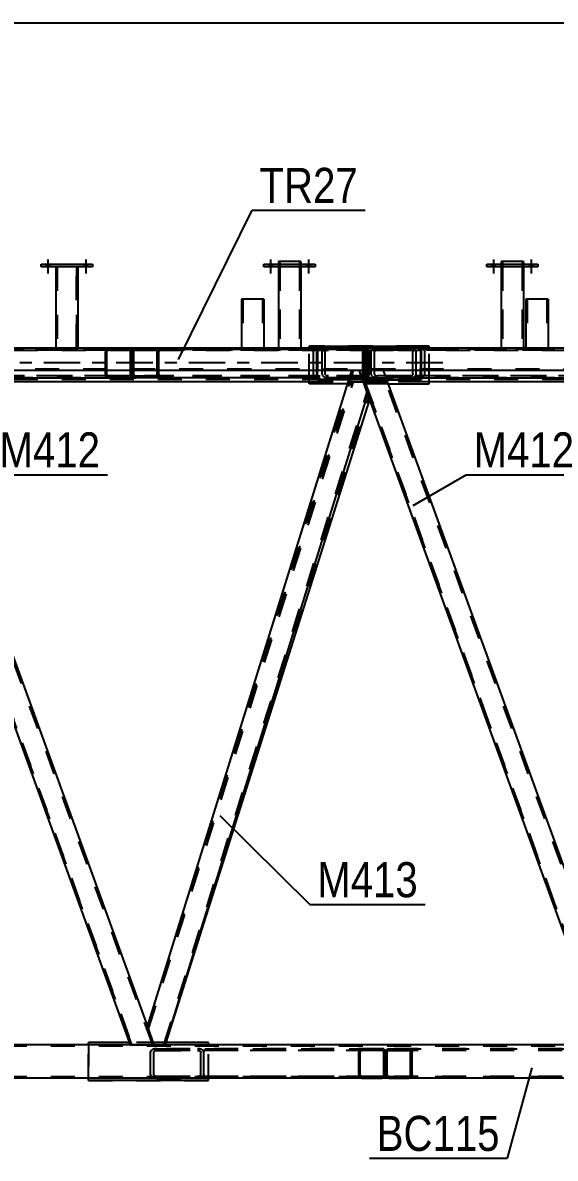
# Model space of a CAD drawing. Header units: millimetres. Extents: x -815 to 374, y -743 to 98.
# Drawn here: x 30.2 to 73.7, y -65.2 to 27.5 of the extents above; entities that cross this region are included whole.
import ezdxf

# ---------------------------------------------------------------- set-up
doc = ezdxf.new("R2010")
doc.units = ezdxf.units.MM
doc.linetypes.add('DXK_LINE_DOT2', pattern=[3.9198, 1.9599, -1.9599])
doc.linetypes.add('DXK_LINE_DOT3', pattern=[5.9187, 2.979, -0.9799, 0.9799, -0.9799])
doc.styles.add('Arial Narrow', font='ARIALN.TTF', dxfattribs={"height": 0.2})

# ---------------------------------------------------------------- blocks, each defined once
blk = doc.blocks.new('Bolt-232933173-46318 - 1369')
at = {"linetype": 'Continuous'}
for points in [[(68.74, 7.782), (68.486, 7.782), (68.486, 7.564), (68.74, 7.564)], [(68.74, 7.782), (68.486, 7.782), (68.486, 7.564), (68.74, 7.564)], [(71.831, 7.782), (71.577, 7.782), (71.577, 7.564), (71.831, 7.564)], [(71.831, 7.782), (71.577, 7.782), (71.577, 7.564), (71.831, 7.564)]]:
    blk.add_hatch(color=1, dxfattribs=at).paths.add_polyline_path(points)
at = {"color": 1, "linetype": 'Continuous'}
for p, q in [((68.486, 7.782), (68.486, 7.564)), ((68.486, 7.782), (68.486, 7.564)), ((68.613, 8.145), (68.613, 7)), ((68.613, 8.145), (68.613, 7)), ((68.74, 7.782), (68.74, 7.564)), ((68.74, 7.782), (68.74, 7.564)), ((71.577, 7.782), (71.577, 7.564)), ((71.577, 7.782), (71.577, 7.564)), ((71.704, 8.145), (71.704, 7)), ((71.704, 8.145), (71.704, 7)), ((71.831, 7.782), (71.831, 7.564)), ((71.831, 7.782), (71.831, 7.564))]:
    blk.add_line(p, q, dxfattribs=at)
blk = doc.blocks.new('Bolt-232933173-46321 - 1369')
at = {"linetype": 'Continuous'}
for points in [[(32.377, 7.782), (32.122, 7.782), (32.122, 7.564), (32.377, 7.564)], [(32.377, 7.782), (32.122, 7.782), (32.122, 7.564), (32.377, 7.564)], [(35.468, 7.782), (35.213, 7.782), (35.213, 7.564), (35.468, 7.564)], [(35.468, 7.782), (35.213, 7.782), (35.213, 7.564), (35.468, 7.564)]]:
    blk.add_hatch(color=1, dxfattribs=at).paths.add_polyline_path(points)
at = {"color": 1, "linetype": 'Continuous'}
for p, q in [((32.122, 7.782), (32.122, 7.564)), ((32.122, 7.782), (32.122, 7.564)), ((32.249, 8.145), (32.249, 7)), ((32.249, 8.145), (32.249, 7)), ((32.377, 7.782), (32.377, 7.564)), ((32.377, 7.782), (32.377, 7.564)), ((35.213, 7.782), (35.213, 7.564)), ((35.213, 7.782), (35.213, 7.564)), ((35.34, 8.145), (35.34, 7)), ((35.34, 8.145), (35.34, 7)), ((35.468, 7.782), (35.468, 7.564)), ((35.468, 7.782), (35.468, 7.564))]:
    blk.add_line(p, q, dxfattribs=at)
blk = doc.blocks.new('Part-232933173-1830 - 1369')
at = {"color": 2, "linetype": 'Continuous'}
for p, q in [((38.992, -55.909), (18.974, -0.909)), ((20.676, -0.909), (18.974, -0.909)), ((20.909, -0.909), (20.676, -0.909)), ((20.909, -0.909), (40.389, -54.432))]:
    blk.add_line(p, q, dxfattribs=at)
at = {"color": 7, "linetype": 'DXK_LINE_DOT2'}
for p, q in [((39.108, -55.909), (19.09, -0.909)), ((40.811, -55.909), (20.793, -0.909)), ((20.891, -0.909), (20.841, -0.909)), ((20.909, -0.909), (20.891, -0.909)), ((40.927, -55.909), (40.389, -54.432)), ((38.992, -55.909), (40.927, -55.909))]:
    blk.add_line(p, q, dxfattribs=at)
blk = doc.blocks.new('Part-232933173-1933 - 1369')
at = {"color": 7, "linetype": 'DXK_LINE_DOT2'}
for p, q in [((57.989, 0.729), (57.948, 0.618)), ((57.948, -1.2), (57.948, 0.618)), ((58.213, 0.618), (58.233, 0.674)), ((58.213, -1.2), (58.213, 0.618)), ((58.478, 0.909), (58.275, 0.887)), ((58.376, 0.752), (58.478, 0.763)), ((96.475, 0.909), (58.478, 0.909)), ((58.478, 0.763), (61.786, 0.763)), ((96.475, 0.763), (58.478, 0.763)), ((61.989, 0.887), (61.786, 0.909)), ((61.786, 0.763), (61.888, 0.752)), ((62.031, 0.674), (62.051, 0.618)), ((62.051, -1.2), (62.051, 0.618)), ((62.316, 0.618), (62.275, 0.729)), ((62.316, -1.2), (62.316, 0.618)), ((92.637, 0.618), (92.678, 0.729)), ((92.637, -1.2), (92.637, 0.618)), ((92.922, 0.674), (92.902, 0.618)), ((92.902, -1.2), (92.902, 0.618)), ((92.964, 0.887), (93.167, 0.909)), ((93.167, 0.763), (93.065, 0.752)), ((96.475, 0.909), (96.678, 0.887)), ((96.577, 0.752), (96.475, 0.763)), ((96.74, 0.618), (96.72, 0.674)), ((96.74, -1.2), (96.74, 0.618)), ((96.964, 0.729), (97.005, 0.618)), ((97.005, -1.2), (97.005, 0.618)), ((57.948, -1.2), (57.989, -1.312)), ((58.233, -1.256), (58.213, -1.2)), ((58.275, -1.469), (58.478, -1.491)), ((58.478, -1.346), (58.376, -1.335)), ((61.786, -1.346), (58.478, -1.346)), ((96.475, -1.346), (58.478, -1.346)), ((62.679, -1.491), (58.478, -1.491)), ((58.478, -1.491), (62.679, -1.491)), ((61.888, -1.335), (61.786, -1.346)), ((61.786, -1.491), (61.989, -1.469)), ((62.051, -1.2), (62.031, -1.256)), ((62.275, -1.312), (62.316, -1.2)), ((95.711, -1.491), (78.086, -1.491)), ((92.678, -1.312), (92.637, -1.2)), ((92.902, -1.2), (92.922, -1.256)), ((93.167, -1.491), (92.964, -1.469)), ((96.475, -1.491), (92.964, -1.491)), ((93.065, -1.335), (93.167, -1.346)), ((96.475, -1.346), (96.577, -1.335)), ((96.678, -1.469), (96.475, -1.491)), ((96.72, -1.256), (96.74, -1.2)), ((97.005, -1.2), (96.964, -1.312))]:
    blk.add_line(p, q, dxfattribs=at)
at = {"color": 2, "linetype": 'Continuous'}
blk.add_line((62.679, -1.491), (78.086, -1.491), dxfattribs=at)
at = {"color": 7, "linetype": 'DXK_LINE_DOT2'}
for centre, radius, start, end in [((58.357, 0.398), 0.495, 99.51822, 138.06378), ((58.417, 0.508), 0.248, 99.51822, 138.06378), ((61.847, 0.508), 0.248, 41.93629, 80.48189), ((61.907, 0.398), 0.495, 41.93629, 80.48189), ((93.046, 0.398), 0.495, 99.51822, 138.06378), ((93.106, 0.508), 0.248, 99.51822, 138.06378), ((96.536, 0.508), 0.248, 41.93629, 80.48189), ((96.596, 0.398), 0.495, 41.93629, 80.48189), ((58.357, -0.981), 0.495, 221.93629, 260.48189), ((58.417, -1.09), 0.248, 221.93629, 260.48189), ((61.847, -1.09), 0.248, 279.51822, 318.06378), ((61.907, -0.981), 0.495, 279.51822, 318.06378), ((93.046, -0.981), 0.495, 221.93629, 260.48189), ((93.106, -1.09), 0.248, 221.93629, 260.48189), ((96.536, -1.09), 0.248, 279.51822, 318.06378), ((96.596, -0.981), 0.495, 279.51822, 318.06378)]:
    blk.add_arc(centre, radius, start, end, dxfattribs=at)
blk = doc.blocks.new('Part-232933173-46252 - 1369')
at = {"color": 2, "linetype": 'Continuous'}
for p, q in [((49.886, 7.564), (49.886, 7.782)), ((49.886, 7.782), (54.068, 7.782)), ((54.068, 7.564), (49.886, 7.564)), ((54.068, 7.782), (54.068, 7.564))]:
    blk.add_line(p, q, dxfattribs=at)
blk = doc.blocks.new('Part-232933173-46255 - 1369')
at = {"color": 2, "linetype": 'Continuous'}
for p, q in [((31.704, 7.564), (31.704, 7.782)), ((31.704, 7.782), (35.886, 7.782)), ((35.886, 7.564), (31.704, 7.564)), ((35.886, 7.782), (35.886, 7.564))]:
    blk.add_line(p, q, dxfattribs=at)
blk = doc.blocks.new('Part-232933173-1630 - 1369')
at = {"color": 7, "linetype": 'DXK_LINE_DOT2'}
for p, q in [((320.598, -55.909), (14.1, -55.909)), ((320.598, -56.019), (14.1, -56.019)), ((320.598, -58.528), (14.1, -58.528)), ((45.353, -58.637), (35.559, -58.637))]:
    blk.add_line(p, q, dxfattribs=at)
at = {"color": 2, "linetype": 'Continuous'}
for p, q in [((35.559, -58.637), (15.918, -58.637)), ((74.256, -58.637), (45.353, -58.637))]:
    blk.add_line(p, q, dxfattribs=at)
blk = doc.blocks.new('Part-232933173-1656 - 1369')
at = {"color": 7, "linetype": 'DXK_LINE_DOT2'}
for p, q in [((320.598, -56.018), (11.197, -56.018)), ((320.598, -58.527), (11.197, -58.527))]:
    blk.add_line(p, q, dxfattribs=at)
at = {"color": 2, "linetype": 'Continuous'}
for p, q in [((320.598, -55.909), (13.015, -55.909)), ((320.598, -58.636), (13.015, -58.636))]:
    blk.add_line(p, q, dxfattribs=at)
blk = doc.blocks.new('Part-232933173-1671 - 1369')
at = {"color": 7, "linetype": 'DXK_LINE_DOT2'}
for p, q in [((315.403, 0.8), (-9.628, 0.8)), ((34.704, 0.909), (32.886, 0.909)), ((52.886, 0.909), (51.068, 0.909)), ((71.068, 0.909), (69.249, 0.909)), ((315.403, -0.8), (-9.628, -0.8)), ((59.606, -0.909), (57.072, -0.909))]:
    blk.add_line(p, q, dxfattribs=at)
at = {"color": 2, "linetype": 'Continuous'}
for p, q in [((32.886, 0.909), (16.522, 0.909)), ((51.068, 0.909), (34.704, 0.909)), ((69.249, 0.909), (52.886, 0.909)), ((87.431, 0.909), (71.068, 0.909)), ((57.072, -0.909), (20.909, -0.909)), ((95.769, -0.909), (59.606, -0.909))]:
    blk.add_line(p, q, dxfattribs=at)
blk = doc.blocks.new('Bolt-232933173-46320 - 1369')
at = {"linetype": 'Continuous'}
for points in [[(32.377, 7.782), (32.122, 7.782), (32.122, 7.564), (32.377, 7.564)], [(32.377, 7.782), (32.122, 7.782), (32.122, 7.564), (32.377, 7.564)], [(35.468, 7.782), (35.213, 7.782), (35.213, 7.564), (35.468, 7.564)], [(35.468, 7.782), (35.213, 7.782), (35.213, 7.564), (35.468, 7.564)]]:
    blk.add_hatch(color=1, dxfattribs=at).paths.add_polyline_path(points)
at = {"color": 1, "linetype": 'Continuous'}
for p, q in [((32.122, 7.782), (32.122, 7.564)), ((32.122, 7.782), (32.122, 7.564)), ((32.249, 8.145), (32.249, 7)), ((32.249, 8.145), (32.249, 7)), ((32.377, 7.782), (32.377, 7.564)), ((32.377, 7.782), (32.377, 7.564)), ((35.213, 7.782), (35.213, 7.564)), ((35.213, 7.782), (35.213, 7.564)), ((35.34, 8.145), (35.34, 7)), ((35.34, 8.145), (35.34, 7)), ((35.468, 7.782), (35.468, 7.564)), ((35.468, 7.782), (35.468, 7.564))]:
    blk.add_line(p, q, dxfattribs=at)
blk = doc.blocks.new('Part-232933173-1790 - 1369')
at = {"color": 2, "linetype": 'Continuous'}
for p, q in [((40.389, -54.432), (57.072, -0.909)), ((57.671, -0.909), (57.072, -0.909)), ((57.671, -0.909), (58.251, -2.503)), ((58.374, -2.841), (58.251, -2.503)), ((41.833, -55.909), (58.374, -2.841)), ((40.927, -55.909), (40.389, -54.432))]:
    blk.add_line(p, q, dxfattribs=at)
at = {"color": 7, "linetype": 'DXK_LINE_DOT2'}
for p, q in [((40.451, -54.601), (57.186, -0.909)), ((41.719, -55.909), (58.313, -2.672)), ((58.374, -2.841), (58.298, -2.632)), ((41.833, -55.909), (40.927, -55.909))]:
    blk.add_line(p, q, dxfattribs=at)
blk = doc.blocks.new('Part-232933173-1835 - 1369')
at = {"color": 2, "linetype": 'Continuous'}
for p, q in [((59.374, -0.909), (57.671, -0.909)), ((59.606, -0.909), (59.374, -0.909)), ((59.606, -0.909), (79.087, -54.432)), ((77.69, -55.909), (58.374, -2.841))]:
    blk.add_line(p, q, dxfattribs=at)
at = {"color": 7, "linetype": 'DXK_LINE_DOT2'}
for p, q in [((58.374, -2.841), (57.671, -0.909)), ((77.806, -55.909), (57.787, -0.909)), ((79.508, -55.909), (59.49, -0.909)), ((59.588, -0.909), (59.538, -0.909)), ((59.606, -0.909), (59.588, -0.909)), ((79.624, -55.909), (79.087, -54.432)), ((77.69, -55.909), (79.624, -55.909))]:
    blk.add_line(p, q, dxfattribs=at)
blk = doc.blocks.new('Part-232933173-1861 - 1369')
at = {"color": 7, "linetype": 'DXK_LINE_DOT2'}
for p, q in [((40.397, -54.452), (57.087, -1.818)), ((40.458, -54.62), (57.201, -1.818)), ((57.087, -1.818), (58.002, -1.818)), ((58.002, -1.818), (58.532, -3.276)), ((41.728, -55.909), (58.471, -3.108)), ((40.927, -55.909), (40.397, -54.452)), ((41.842, -55.909), (40.927, -55.909)), ((41.842, -55.909), (41.9, -55.728))]:
    blk.add_line(p, q, dxfattribs=at)
at = {"color": 2, "linetype": 'Continuous'}
blk.add_line((41.9, -55.728), (58.532, -3.276), dxfattribs=at)
blk = doc.blocks.new('Part-232933173-1866 - 1369')
at = {"color": 7, "linetype": 'DXK_LINE_DOT2'}
for p, q in [((21.239, -1.818), (19.305, -1.818)), ((19.305, -1.818), (38.992, -55.909)), ((19.421, -1.818), (39.108, -55.909)), ((40.811, -55.909), (21.123, -1.818)), ((40.927, -55.909), (21.239, -1.818)), ((38.992, -55.909), (40.927, -55.909))]:
    blk.add_line(p, q, dxfattribs=at)
blk = doc.blocks.new('Part-232933173-1867 - 1369')
at = {"color": 7, "linetype": 'DXK_LINE_DOT2'}
for p, q in [((59.937, -1.818), (58.002, -1.818)), ((58.002, -1.818), (77.69, -55.909)), ((58.118, -1.818), (77.806, -55.909)), ((79.508, -55.909), (59.821, -1.818)), ((79.624, -55.909), (59.937, -1.818)), ((77.69, -55.909), (79.624, -55.909))]:
    blk.add_line(p, q, dxfattribs=at)
blk = doc.blocks.new('Part-232933173-1883 - 1369')
at = {"color": 7, "linetype": 'DXK_LINE_DOT2'}
for p, q in [((59.805, -56.527), (59.825, -56.416)), ((59.825, -56.416), (59.882, -56.322)), ((59.882, -56.322), (59.968, -56.258)), ((59.947, -56.472), (59.937, -56.527)), ((59.976, -56.424), (59.947, -56.472)), ((59.968, -56.258), (60.069, -56.236)), ((60.019, -56.393), (59.976, -56.424)), ((60.069, -56.382), (60.019, -56.393)), ((60.069, -56.236), (61.724, -56.236)), ((78.158, -56.236), (60.069, -56.236)), ((60.069, -56.382), (61.724, -56.382)), ((78.158, -56.382), (60.069, -56.382)), ((61.724, -56.236), (61.825, -56.258)), ((61.774, -56.393), (61.724, -56.382)), ((61.817, -56.424), (61.774, -56.393)), ((61.846, -56.472), (61.817, -56.424)), ((61.825, -56.258), (61.911, -56.322)), ((61.856, -56.527), (61.846, -56.472)), ((61.911, -56.322), (61.968, -56.416)), ((61.968, -56.416), (61.988, -56.527)), ((74.66, -56.416), (74.62, -56.527)), ((74.885, -56.527), (74.905, -56.472)), ((75.149, -56.236), (74.947, -56.258)), ((75.048, -56.393), (75.149, -56.382)), ((75.149, -56.382), (78.158, -56.382)), ((78.158, -58.636), (78.158, -56.236)), ((59.805, -58.345), (59.805, -56.527)), ((59.937, -58.345), (59.937, -56.527)), ((61.856, -58.345), (61.856, -56.527)), ((61.988, -58.345), (61.988, -56.527)), ((74.62, -58.345), (74.62, -56.527)), ((74.885, -58.345), (74.885, -56.527)), ((59.825, -58.457), (59.805, -58.345)), ((59.937, -58.345), (59.947, -58.401)), ((61.846, -58.401), (61.856, -58.345)), ((61.988, -58.345), (61.968, -58.457)), ((74.62, -58.345), (74.66, -58.457)), ((74.905, -58.401), (74.885, -58.345)), ((59.882, -58.551), (59.825, -58.457)), ((59.968, -58.614), (59.882, -58.551)), ((59.947, -58.401), (59.976, -58.448)), ((60.069, -58.636), (59.968, -58.614)), ((59.976, -58.448), (60.019, -58.48)), ((60.019, -58.48), (60.069, -58.491)), ((60.069, -58.491), (61.724, -58.491)), ((78.158, -58.491), (60.069, -58.491)), ((60.069, -58.636), (61.724, -58.636)), ((78.158, -58.636), (60.069, -58.636)), ((61.724, -58.491), (61.774, -58.48)), ((61.825, -58.614), (61.724, -58.636)), ((61.774, -58.48), (61.817, -58.448)), ((61.817, -58.448), (61.846, -58.401)), ((61.911, -58.551), (61.825, -58.614)), ((61.968, -58.457), (61.911, -58.551)), ((74.947, -58.614), (75.149, -58.636)), ((75.149, -58.491), (75.048, -58.48)), ((75.149, -58.636), (78.158, -58.636))]:
    blk.add_line(p, q, dxfattribs=at)
for centre, radius, start, end in [((75.029, -56.747), 0.495, 99.51822, 138.06378), ((75.089, -56.637), 0.248, 99.51822, 138.06378), ((75.029, -58.126), 0.495, 221.93629, 260.48189), ((75.089, -58.236), 0.248, 221.93629, 260.48189)]:
    blk.add_arc(centre, radius, start, end, dxfattribs=at)
blk = doc.blocks.new('Part-232933173-1886 - 1369')
at = {"color": 7, "linetype": 'DXK_LINE_DOT2'}
for p, q in [((40.663, -56.416), (40.622, -56.527)), ((40.887, -56.527), (40.907, -56.472)), ((41.152, -56.236), (40.949, -56.259)), ((41.05, -56.393), (41.152, -56.382)), ((41.152, -56.236), (44.46, -56.236)), ((41.152, -56.236), (78.158, -56.236)), ((41.152, -56.382), (44.46, -56.382)), ((78.158, -56.382), (41.152, -56.382)), ((44.663, -56.259), (44.46, -56.236)), ((44.46, -56.382), (44.561, -56.393)), ((44.705, -56.472), (44.725, -56.527)), ((44.99, -56.527), (44.949, -56.416)), ((74.62, -56.527), (74.661, -56.416)), ((74.905, -56.472), (74.885, -56.527)), ((74.947, -56.258), (75.15, -56.236)), ((75.15, -56.382), (75.048, -56.393)), ((75.15, -56.236), (78.158, -56.236)), ((78.158, -56.236), (78.158, -58.636)), ((40.622, -58.345), (40.622, -56.527)), ((40.887, -58.345), (40.887, -56.527)), ((44.725, -58.345), (44.725, -56.527)), ((44.99, -58.345), (44.99, -56.527)), ((74.62, -58.345), (74.62, -56.527)), ((74.885, -58.345), (74.885, -56.527)), ((40.622, -58.345), (40.663, -58.457)), ((40.907, -58.401), (40.887, -58.345)), ((44.725, -58.345), (44.705, -58.401)), ((44.949, -58.457), (44.99, -58.345)), ((74.661, -58.457), (74.62, -58.345)), ((74.885, -58.345), (74.905, -58.401)), ((40.949, -58.614), (41.152, -58.636)), ((41.152, -58.491), (41.05, -58.48)), ((41.152, -58.491), (44.46, -58.491)), ((78.158, -58.491), (41.152, -58.491)), ((41.152, -58.636), (44.46, -58.636)), ((78.158, -58.636), (41.152, -58.636)), ((44.561, -58.48), (44.46, -58.491)), ((44.46, -58.636), (44.663, -58.614)), ((75.15, -58.636), (74.947, -58.614)), ((75.048, -58.48), (75.15, -58.491)), ((75.15, -58.491), (78.158, -58.491))]:
    blk.add_line(p, q, dxfattribs=at)
for centre, radius, start, end in [((41.031, -56.747), 0.495, 99.51822, 138.06378), ((41.091, -56.637), 0.248, 99.51822, 138.06378), ((44.521, -56.637), 0.248, 41.93629, 80.48189), ((44.581, -56.747), 0.495, 41.93629, 80.48189), ((75.029, -56.747), 0.495, 99.51822, 138.06378), ((75.089, -56.637), 0.248, 99.51822, 138.06378), ((41.031, -58.126), 0.495, 221.93629, 260.48189), ((41.091, -58.236), 0.248, 221.93629, 260.48189), ((44.521, -58.236), 0.248, 279.51822, 318.06378), ((44.581, -58.126), 0.495, 279.51822, 318.06378), ((75.029, -58.126), 0.495, 221.93629, 260.48189), ((75.089, -58.236), 0.248, 221.93629, 260.48189)]:
    blk.add_arc(centre, radius, start, end, dxfattribs=at)
blk = doc.blocks.new('Part-232933173-1939 - 1369')
at = {"color": 7, "linetype": 'DXK_LINE_DOT2'}
for p, q in [((19.291, 0.729), (19.251, 0.618)), ((19.251, -1.2), (19.251, 0.618)), ((19.516, 0.618), (19.536, 0.674)), ((19.516, -1.2), (19.516, 0.618)), ((19.78, 0.909), (19.578, 0.887)), ((19.679, 0.752), (19.78, 0.763)), ((57.778, 0.909), (19.78, 0.909)), ((19.78, 0.763), (23.089, 0.763)), ((57.778, 0.763), (19.78, 0.763)), ((23.291, 0.887), (23.089, 0.909)), ((23.089, 0.763), (23.19, 0.752)), ((23.333, 0.674), (23.354, 0.618)), ((23.354, -1.2), (23.354, 0.618)), ((23.618, 0.618), (23.578, 0.729)), ((23.618, -1.2), (23.618, 0.618)), ((53.94, 0.618), (53.98, 0.729)), ((53.94, -1.2), (53.94, 0.618)), ((54.225, 0.674), (54.205, 0.618)), ((54.205, -1.2), (54.205, 0.618)), ((54.267, 0.887), (54.469, 0.909)), ((54.469, 0.763), (54.368, 0.752)), ((57.778, 0.909), (57.98, 0.887)), ((57.879, 0.752), (57.778, 0.763)), ((58.043, 0.618), (58.022, 0.674)), ((58.043, -1.2), (58.043, 0.618)), ((58.267, 0.729), (58.307, 0.618)), ((58.307, -1.2), (58.307, 0.618)), ((19.251, -1.2), (19.291, -1.312)), ((19.536, -1.256), (19.516, -1.2)), ((19.578, -1.469), (19.78, -1.491)), ((19.78, -1.346), (19.679, -1.335)), ((23.089, -1.346), (19.78, -1.346)), ((23.982, -1.491), (19.78, -1.491)), ((57.778, -1.346), (21.714, -1.346)), ((21.775, -1.491), (23.982, -1.491)), ((23.19, -1.335), (23.089, -1.346)), ((23.089, -1.491), (23.291, -1.469)), ((23.354, -1.2), (23.333, -1.256)), ((23.578, -1.312), (23.618, -1.2)), ((56.908, -1.491), (39.389, -1.491)), ((53.98, -1.312), (53.94, -1.2)), ((54.205, -1.2), (54.225, -1.256)), ((54.469, -1.491), (54.267, -1.469)), ((54.368, -1.335), (54.469, -1.346)), ((57.778, -1.491), (54.469, -1.491)), ((57.778, -1.346), (57.879, -1.335)), ((57.98, -1.469), (57.778, -1.491)), ((58.022, -1.256), (58.043, -1.2)), ((58.307, -1.2), (58.267, -1.312))]:
    blk.add_line(p, q, dxfattribs=at)
at = {"color": 7, "linetype": 'DXK_LINE_DOT3'}
blk.add_line((64.478, -0.291), (13.08, -0.291), dxfattribs=at)
at = {"color": 2, "linetype": 'Continuous'}
blk.add_line((23.982, -1.491), (39.389, -1.491), dxfattribs=at)
at = {"color": 7, "linetype": 'DXK_LINE_DOT2'}
for centre, radius, start, end in [((19.66, 0.398), 0.495, 99.51822, 138.06378), ((19.72, 0.508), 0.248, 99.51822, 138.06378), ((23.149, 0.508), 0.248, 41.93629, 80.48189), ((23.21, 0.398), 0.495, 41.93629, 80.48189), ((54.349, 0.398), 0.495, 99.51822, 138.06378), ((54.409, 0.508), 0.248, 99.51822, 138.06378), ((57.838, 0.508), 0.248, 41.93629, 80.48189), ((57.899, 0.398), 0.495, 41.93629, 80.48189), ((19.66, -0.981), 0.495, 221.93629, 260.48189), ((19.72, -1.09), 0.248, 221.93629, 260.48189), ((23.149, -1.09), 0.248, 279.51822, 318.06378), ((23.21, -0.981), 0.495, 279.51822, 318.06378), ((54.349, -0.981), 0.495, 221.93629, 260.48189), ((54.409, -1.09), 0.248, 221.93629, 260.48189), ((57.838, -1.09), 0.248, 279.51822, 318.06378), ((57.899, -0.981), 0.495, 279.51822, 318.06378)]:
    blk.add_arc(centre, radius, start, end, dxfattribs=at)
blk = doc.blocks.new('Part-232933173-1942 - 1369')
at = {"color": 7, "linetype": 'DXK_LINE_DOT2'}
for p, q in [((39.124, 0.618), (39.145, 0.729)), ((39.124, -0.909), (39.124, 0.618)), ((39.145, 0.729), (39.202, 0.824)), ((39.202, 0.824), (39.288, 0.887)), ((39.267, 0.674), (39.257, 0.618)), ((39.257, -1.2), (39.257, 0.618)), ((39.296, 0.721), (39.267, 0.674)), ((39.288, 0.887), (39.389, 0.909)), ((39.338, 0.752), (39.296, 0.721)), ((39.389, 0.763), (39.338, 0.752)), ((58.208, 0.909), (39.389, 0.909)), ((39.389, 0.763), (41.043, 0.763)), ((55.16, 0.763), (39.389, 0.763)), ((41.043, 0.909), (41.145, 0.887)), ((41.094, 0.752), (41.043, 0.763)), ((41.137, 0.721), (41.094, 0.752)), ((41.166, 0.674), (41.137, 0.721)), ((41.145, 0.887), (41.23, 0.824)), ((41.176, 0.618), (41.166, 0.674)), ((41.176, -1.2), (41.176, 0.618)), ((41.23, 0.824), (41.288, 0.729)), ((41.288, 0.729), (41.308, 0.618)), ((41.308, -1.2), (41.308, 0.618)), ((54.671, 0.729), (54.631, 0.618)), ((54.631, -1.2), (54.631, 0.618)), ((54.895, 0.618), (54.915, 0.674)), ((54.895, -1.2), (54.895, 0.618)), ((55.16, 0.909), (54.957, 0.887)), ((55.059, 0.752), (55.16, 0.763)), ((58.208, 0.763), (55.16, 0.763)), ((57.948, 0.763), (57.948, 0.909)), ((58.31, 0.887), (58.208, 0.909)), ((58.208, 0.763), (58.259, 0.752)), ((58.259, 0.752), (58.302, 0.721)), ((58.302, 0.721), (58.331, 0.674)), ((58.396, 0.824), (58.31, 0.887)), ((58.331, 0.674), (58.341, 0.618)), ((58.341, -1.2), (58.341, 0.618)), ((58.453, 0.729), (58.396, 0.824)), ((58.473, 0.618), (58.453, 0.729)), ((58.473, -1.2), (58.473, 0.618)), ((39.257, -1.2), (39.267, -1.256)), ((39.267, -1.256), (39.296, -1.303)), ((39.296, -1.303), (39.338, -1.335)), ((39.338, -1.335), (39.389, -1.346)), ((39.389, -1.346), (41.043, -1.346)), ((58.208, -1.346), (39.389, -1.346)), ((41.043, -1.346), (41.094, -1.335)), ((41.145, -1.469), (41.043, -1.491)), ((41.094, -1.335), (41.137, -1.303)), ((41.137, -1.303), (41.166, -1.256)), ((41.23, -1.406), (41.145, -1.469)), ((41.166, -1.256), (41.176, -1.2)), ((41.288, -1.312), (41.23, -1.406)), ((41.308, -1.2), (41.288, -1.312)), ((58.208, -1.491), (54.267, -1.491)), ((54.631, -1.2), (54.671, -1.312)), ((54.915, -1.256), (54.895, -1.2)), ((54.957, -1.469), (55.16, -1.491)), ((55.16, -1.346), (55.059, -1.335)), ((57.948, -1.491), (57.948, -1.346)), ((58.259, -1.335), (58.208, -1.346)), ((58.208, -1.491), (58.31, -1.469)), ((58.302, -1.303), (58.259, -1.335)), ((58.331, -1.256), (58.302, -1.303)), ((58.31, -1.469), (58.396, -1.406)), ((58.341, -1.2), (58.331, -1.256)), ((58.396, -1.406), (58.453, -1.312)), ((58.453, -1.312), (58.473, -1.2))]:
    blk.add_line(p, q, dxfattribs=at)
at = {"color": 2, "linetype": 'Continuous'}
for p, q in [((39.124, -1.2), (39.124, -0.909)), ((39.145, -1.312), (39.124, -1.2)), ((39.202, -1.406), (39.145, -1.312)), ((39.288, -1.469), (39.202, -1.406)), ((39.389, -1.491), (39.288, -1.469)), ((54.267, -1.491), (39.389, -1.491))]:
    blk.add_line(p, q, dxfattribs=at)
at = {"color": 7, "linetype": 'DXK_LINE_DOT2'}
for centre, radius, start, end in [((55.039, 0.398), 0.495, 99.51822, 138.06378), ((55.1, 0.508), 0.248, 99.51822, 138.06378), ((55.039, -0.981), 0.495, 221.93629, 260.48189), ((55.1, -1.09), 0.248, 221.93629, 260.48189)]:
    blk.add_arc(centre, radius, start, end, dxfattribs=at)
blk = doc.blocks.new('Part-232933173-1984 - 1369')
at = {"color": 7, "linetype": 'DXK_LINE_DOT2'}
for p, q in [((309.741, 0.909), (-6.581, 0.909)), ((309.741, 0.727), (-6.581, 0.727)), ((309.741, -1.637), (-6.581, -1.637)), ((309.741, -1.819), (14.879, -1.819)), ((63.37, -1.819), (53.576, -1.819))]:
    blk.add_line(p, q, dxfattribs=at)
at = {"color": 2, "linetype": 'Continuous'}
for p, q in [((53.576, -1.819), (24.672, -1.819)), ((92.274, -1.819), (63.37, -1.819))]:
    blk.add_line(p, q, dxfattribs=at)
blk = doc.blocks.new('Part-232933173-2007 - 1369')
at = {"color": 7, "linetype": 'DXK_LINE_DOT2'}
for p, q in [((19.942, 0.618), (19.982, 0.729)), ((19.942, -1.2), (19.942, 0.618)), ((20.226, 0.674), (20.206, 0.618)), ((20.206, -1.2), (20.206, 0.618)), ((20.268, 0.887), (20.471, 0.909)), ((20.471, 0.763), (20.37, 0.752)), ((38.86, 0.909), (20.471, 0.909)), ((20.471, 0.909), (34.486, 0.909)), ((37.205, 0.763), (20.471, 0.763)), ((23.779, 0.909), (23.982, 0.887)), ((23.881, 0.752), (23.779, 0.763)), ((24.044, 0.618), (24.024, 0.674)), ((24.044, -1.2), (24.044, 0.618)), ((24.269, 0.729), (24.309, 0.618)), ((24.309, -1.2), (24.309, 0.618)), ((36.961, 0.729), (36.941, 0.618)), ((36.941, -1.2), (36.941, 0.618)), ((37.018, 0.824), (36.961, 0.729)), ((37.104, 0.887), (37.018, 0.824)), ((37.073, 0.618), (37.083, 0.674)), ((37.073, -1.2), (37.073, 0.618)), ((37.083, 0.674), (37.112, 0.721)), ((37.205, 0.909), (37.104, 0.887)), ((37.112, 0.721), (37.155, 0.752)), ((37.155, 0.752), (37.205, 0.763)), ((38.86, 0.763), (37.205, 0.763)), ((38.961, 0.887), (38.86, 0.909)), ((38.86, 0.763), (38.91, 0.752)), ((38.91, 0.752), (38.953, 0.721)), ((38.953, 0.721), (38.982, 0.674)), ((39.047, 0.824), (38.961, 0.887)), ((38.982, 0.674), (38.992, 0.618)), ((38.992, -1.2), (38.992, 0.618)), ((39.104, 0.729), (39.047, 0.824)), ((39.124, 0.618), (39.104, 0.729)), ((39.124, -1.2), (39.124, 0.618)), ((19.982, -1.312), (19.942, -1.2)), ((20.206, -1.2), (20.226, -1.256)), ((20.471, -1.491), (20.268, -1.469)), ((20.37, -1.335), (20.471, -1.346)), ((37.205, -1.346), (20.471, -1.346)), ((38.86, -1.491), (20.471, -1.491)), ((23.779, -1.346), (23.881, -1.335)), ((23.982, -1.469), (23.779, -1.491)), ((24.024, -1.256), (24.044, -1.2)), ((24.309, -1.2), (24.269, -1.312)), ((36.941, -1.2), (36.961, -1.312)), ((36.961, -1.312), (37.018, -1.406)), ((37.018, -1.406), (37.104, -1.469)), ((37.083, -1.256), (37.073, -1.2)), ((37.112, -1.303), (37.083, -1.256)), ((37.104, -1.469), (37.205, -1.491)), ((37.155, -1.335), (37.112, -1.303)), ((37.205, -1.346), (37.155, -1.335)), ((38.86, -1.346), (37.205, -1.346)), ((37.205, -1.491), (38.86, -1.491)), ((38.91, -1.335), (38.86, -1.346)), ((38.86, -1.491), (38.961, -1.469)), ((38.953, -1.303), (38.91, -1.335)), ((38.982, -1.256), (38.953, -1.303)), ((38.961, -1.469), (39.047, -1.406)), ((38.992, -1.2), (38.982, -1.256)), ((39.047, -1.406), (39.104, -1.312)), ((39.104, -1.312), (39.124, -1.2))]:
    blk.add_line(p, q, dxfattribs=at)
for centre, radius, start, end in [((20.35, 0.398), 0.495, 99.51822, 138.06378), ((20.411, 0.508), 0.248, 99.51822, 138.06378), ((23.84, 0.508), 0.248, 41.93629, 80.48189), ((23.9, 0.398), 0.495, 41.93629, 80.48189), ((20.35, -0.981), 0.495, 221.93629, 260.48189), ((20.411, -1.09), 0.248, 221.93629, 260.48189), ((23.84, -1.09), 0.248, 279.51822, 318.06378), ((23.9, -0.981), 0.495, 279.51822, 318.06378)]:
    blk.add_arc(centre, radius, start, end, dxfattribs=at)
blk = doc.blocks.new('Part-232933173-2010 - 1369')
at = {"color": 7, "linetype": 'DXK_LINE_DOT2'}
for p, q in [((58.639, 0.618), (58.679, 0.729)), ((58.639, -1.2), (58.639, 0.618)), ((58.924, 0.674), (58.904, 0.618)), ((58.904, -1.2), (58.904, 0.618)), ((58.966, 0.887), (59.168, 0.909)), ((59.168, 0.763), (59.067, 0.752)), ((77.557, 0.909), (59.168, 0.909)), ((77.557, 0.763), (59.168, 0.763)), ((62.477, 0.909), (62.679, 0.887)), ((62.578, 0.752), (62.477, 0.763)), ((62.742, 0.618), (62.721, 0.674)), ((62.742, -1.2), (62.742, 0.618)), ((62.966, 0.729), (63.006, 0.618)), ((63.006, -1.2), (63.006, 0.618)), ((75.658, 0.729), (75.638, 0.618)), ((75.638, -1.2), (75.638, 0.618)), ((75.716, 0.824), (75.658, 0.729)), ((75.802, 0.887), (75.716, 0.824)), ((75.771, 0.618), (75.781, 0.674)), ((75.771, -1.2), (75.771, 0.618)), ((75.781, 0.674), (75.809, 0.721)), ((75.903, 0.909), (75.802, 0.887)), ((75.809, 0.721), (75.852, 0.752)), ((75.852, 0.752), (75.903, 0.763)), ((75.903, 0.909), (77.557, 0.909)), ((75.903, 0.763), (77.557, 0.763)), ((77.658, 0.887), (77.557, 0.909)), ((77.557, 0.763), (77.608, 0.752)), ((77.608, 0.752), (77.651, 0.721)), ((77.651, 0.721), (77.679, 0.674)), ((77.744, 0.824), (77.658, 0.887)), ((77.679, 0.674), (77.689, 0.618)), ((77.689, -1.2), (77.689, 0.618)), ((77.802, 0.729), (77.744, 0.824)), ((77.822, 0.618), (77.802, 0.729)), ((77.822, -1.2), (77.822, 0.618)), ((58.679, -1.312), (58.639, -1.2)), ((58.904, -1.2), (58.924, -1.256)), ((59.168, -1.491), (58.966, -1.469)), ((59.067, -1.335), (59.168, -1.346)), ((75.903, -1.346), (59.168, -1.346)), ((77.557, -1.491), (59.168, -1.491)), ((62.477, -1.346), (62.578, -1.335)), ((62.679, -1.469), (62.477, -1.491)), ((62.721, -1.256), (62.742, -1.2)), ((63.006, -1.2), (62.966, -1.312)), ((75.638, -1.2), (75.658, -1.312)), ((75.658, -1.312), (75.716, -1.406)), ((75.716, -1.406), (75.802, -1.469)), ((75.781, -1.256), (75.771, -1.2)), ((75.809, -1.303), (75.781, -1.256)), ((75.802, -1.469), (75.903, -1.491)), ((75.852, -1.335), (75.809, -1.303)), ((75.903, -1.346), (75.852, -1.335)), ((77.557, -1.346), (75.903, -1.346)), ((75.903, -1.491), (77.557, -1.491)), ((77.608, -1.335), (77.557, -1.346)), ((77.557, -1.491), (77.658, -1.469)), ((77.651, -1.303), (77.608, -1.335)), ((77.679, -1.256), (77.651, -1.303)), ((77.658, -1.469), (77.744, -1.406)), ((77.689, -1.2), (77.679, -1.256)), ((77.744, -1.406), (77.802, -1.312)), ((77.802, -1.312), (77.822, -1.2))]:
    blk.add_line(p, q, dxfattribs=at)
for centre, radius, start, end in [((59.048, 0.398), 0.495, 99.51822, 138.06378), ((59.108, 0.508), 0.248, 99.51822, 138.06378), ((62.537, 0.508), 0.248, 41.93629, 80.48189), ((62.598, 0.398), 0.495, 41.93629, 80.48189), ((59.048, -0.981), 0.495, 221.93629, 260.48189), ((59.108, -1.09), 0.248, 221.93629, 260.48189), ((62.537, -1.09), 0.248, 279.51822, 318.06378), ((62.598, -0.981), 0.495, 279.51822, 318.06378)]:
    blk.add_arc(centre, radius, start, end, dxfattribs=at)
blk = doc.blocks.new('Part-232933173-2119 - 1369')
at = {"color": 2, "linetype": 'Continuous'}
for p, q in [((38.926, -55.728), (35.559, -55.728)), ((35.559, -55.909), (35.559, -55.728)), ((45.353, -55.728), (41.89, -55.728)), ((45.353, -55.909), (45.353, -55.728)), ((35.559, -58.819), (35.559, -58.636)), ((45.353, -58.819), (35.559, -58.819)), ((45.353, -58.819), (45.353, -58.636))]:
    blk.add_line(p, q, dxfattribs=at)
at = {"color": 7, "linetype": 'DXK_LINE_DOT2'}
for p, q in [((35.559, -58.636), (35.559, -55.909)), ((41.89, -55.728), (38.926, -55.728)), ((45.353, -58.636), (45.353, -55.909))]:
    blk.add_line(p, q, dxfattribs=at)
blk = doc.blocks.new('Part-232933173-2044 - 1369')
at = {"color": 7, "linetype": 'DXK_LINE_DOT2'}
for p, q in [((40.622, -56.527), (40.662, -56.416)), ((40.907, -56.472), (40.887, -56.527)), ((40.949, -56.259), (41.151, -56.236)), ((41.151, -56.382), (41.05, -56.393)), ((59.54, -56.236), (41.151, -56.236)), ((41.151, -56.382), (44.46, -56.382)), ((59.54, -56.382), (41.151, -56.382)), ((44.46, -56.236), (44.662, -56.259)), ((44.561, -56.393), (44.46, -56.382)), ((44.724, -56.527), (44.704, -56.472)), ((44.949, -56.416), (44.989, -56.527)), ((57.641, -56.416), (57.621, -56.527)), ((57.699, -56.322), (57.641, -56.416)), ((57.784, -56.258), (57.699, -56.322)), ((57.753, -56.527), (57.763, -56.472)), ((57.763, -56.472), (57.792, -56.424)), ((57.886, -56.236), (57.784, -56.258)), ((57.792, -56.424), (57.835, -56.393)), ((57.835, -56.393), (57.886, -56.382)), ((59.641, -56.258), (59.54, -56.236)), ((59.54, -56.382), (59.591, -56.393)), ((59.591, -56.393), (59.634, -56.424)), ((59.634, -56.424), (59.662, -56.472)), ((59.727, -56.322), (59.641, -56.258)), ((59.662, -56.472), (59.672, -56.527)), ((59.785, -56.416), (59.727, -56.322)), ((59.805, -56.527), (59.785, -56.416)), ((40.622, -58.345), (40.622, -56.527)), ((40.887, -58.345), (40.887, -56.527)), ((44.724, -58.345), (44.724, -56.527)), ((44.989, -58.345), (44.989, -56.527)), ((57.621, -58.345), (57.621, -56.527)), ((57.753, -58.345), (57.753, -56.527)), ((59.672, -58.345), (59.672, -56.527)), ((59.805, -58.345), (59.805, -56.527)), ((40.662, -58.457), (40.622, -58.345)), ((40.887, -58.345), (40.907, -58.401)), ((44.704, -58.401), (44.724, -58.345)), ((44.989, -58.345), (44.949, -58.457)), ((57.621, -58.345), (57.641, -58.457)), ((57.763, -58.401), (57.753, -58.345)), ((59.672, -58.345), (59.662, -58.401)), ((59.785, -58.457), (59.805, -58.345)), ((41.151, -58.636), (40.949, -58.614)), ((41.05, -58.48), (41.151, -58.491)), ((41.151, -58.491), (44.46, -58.491)), ((59.54, -58.491), (41.151, -58.491)), ((41.151, -58.636), (44.46, -58.636)), ((59.54, -58.636), (41.151, -58.636)), ((44.46, -58.491), (44.561, -58.48)), ((44.662, -58.614), (44.46, -58.636)), ((57.641, -58.457), (57.699, -58.551)), ((57.699, -58.551), (57.784, -58.614)), ((57.792, -58.448), (57.763, -58.401)), ((57.784, -58.614), (57.886, -58.636)), ((57.835, -58.48), (57.792, -58.448)), ((57.886, -58.491), (57.835, -58.48)), ((57.886, -58.636), (59.54, -58.636)), ((59.591, -58.48), (59.54, -58.491)), ((59.54, -58.636), (59.641, -58.614)), ((59.634, -58.448), (59.591, -58.48)), ((59.662, -58.401), (59.634, -58.448)), ((59.641, -58.614), (59.727, -58.551)), ((59.727, -58.551), (59.785, -58.457))]:
    blk.add_line(p, q, dxfattribs=at)
for centre, radius, start, end in [((41.031, -56.747), 0.495, 99.51822, 138.06378), ((41.091, -56.637), 0.248, 99.51822, 138.06378), ((44.52, -56.637), 0.248, 41.93629, 80.48189), ((44.58, -56.747), 0.495, 41.93629, 80.48189), ((41.031, -58.126), 0.495, 221.93629, 260.48189), ((41.091, -58.236), 0.248, 221.93629, 260.48189), ((44.52, -58.236), 0.248, 279.51822, 318.06378), ((44.58, -58.126), 0.495, 279.51822, 318.06378)]:
    blk.add_arc(centre, radius, start, end, dxfattribs=at)
blk = doc.blocks.new('Part-232933173-2065 - 1369')
at = {"color": 2, "linetype": 'Continuous'}
for p, q in [((54.267, 1.09), (53.576, 1.09)), ((53.576, 0.909), (53.576, 1.09)), ((63.37, 1.09), (62.679, 1.09)), ((63.37, 0.909), (63.37, 1.09)), ((53.576, -2.001), (53.576, -1.491)), ((63.37, -2.001), (63.37, -1.491)), ((56.732, -2.001), (53.576, -2.001)), ((60.003, -2.001), (63.37, -2.001))]:
    blk.add_line(p, q, dxfattribs=at)
at = {"color": 7, "linetype": 'DXK_LINE_DOT2'}
for p, q in [((62.679, 1.09), (54.267, 1.09)), ((53.576, -1.491), (53.576, 0.909)), ((63.37, -1.491), (63.37, 0.909)), ((60.003, -2.001), (56.732, -2.001))]:
    blk.add_line(p, q, dxfattribs=at)
blk = doc.blocks.new('Part-232933173-2074 - 1369')
at = {"color": 2, "linetype": 'Continuous'}
for p, q in [((54.267, 0.909), (54.267, 1.09)), ((54.267, 1.09), (62.679, 1.09)), ((62.679, 1.09), (62.679, 0.909)), ((54.267, -1.673), (54.267, -0.909)), ((62.679, -1.673), (62.679, -0.909)), ((56.834, -1.673), (54.267, -1.673)), ((59.884, -1.673), (62.679, -1.673))]:
    blk.add_line(p, q, dxfattribs=at)
at = {"color": 7, "linetype": 'DXK_LINE_DOT2'}
for p, q in [((54.267, 0.909), (54.267, -0.909)), ((62.679, 0.909), (62.679, -0.909)), ((59.884, -1.673), (56.834, -1.673))]:
    blk.add_line(p, q, dxfattribs=at)
blk = doc.blocks.new('Part-232933173-2116 - 1369')
at = {"color": 7, "linetype": 'DXK_LINE_DOT2'}
for p, q in [((45.353, -55.728), (35.559, -55.728)), ((35.559, -55.728), (35.559, -58.819)), ((45.353, -58.819), (45.353, -55.728)), ((35.559, -58.819), (45.353, -58.819))]:
    blk.add_line(p, q, dxfattribs=at)
blk = doc.blocks.new('Part-232933173-46248 - 1369')
at = {"color": 2, "linetype": 'Continuous'}
for p, q in [((69.249, 7.564), (69.249, 0.909)), ((71.068, 7.564), (71.068, 0.909)), ((71.051, 0.908), (69.251, 0.908)), ((71.066, 0.908), (71.051, 0.908))]:
    blk.add_line(p, q, dxfattribs=at)
at = {"color": 7, "linetype": 'DXK_LINE_DOT2'}
for p, q in [((71.068, 7.564), (69.249, 7.564)), ((69.358, 7.564), (69.358, 0.908)), ((70.958, 7.564), (70.958, 0.908)), ((69.249, 0.909), (69.249, 0.908)), ((69.249, 0.908), (69.251, 0.908)), ((69.251, 0.908), (69.249, 0.908)), ((69.358, 0.908), (69.367, 0.908)), ((69.367, 0.908), (69.384, 0.908)), ((69.384, 0.908), (69.39, 0.908)), ((71.066, 0.908), (71.068, 0.908)), ((71.068, 0.908), (71.066, 0.908)), ((71.068, 0.909), (71.068, 0.908)), ((71.068, 0.908), (71.068, 0.909))]:
    blk.add_line(p, q, dxfattribs=at)
blk = doc.blocks.new('Part-232933173-46249 - 1369')
at = {"color": 2, "linetype": 'Continuous'}
for p, q in [((68.068, 7.564), (68.068, 7.782)), ((68.068, 7.782), (72.249, 7.782)), ((72.249, 7.564), (68.068, 7.564)), ((72.249, 7.782), (72.249, 7.564))]:
    blk.add_line(p, q, dxfattribs=at)
blk = doc.blocks.new('Part-232933173-46250 - 1369')
at = {"color": 2, "linetype": 'Continuous'}
for p, q in [((69.249, 8), (69.249, 7.782)), ((71.068, 8), (69.249, 8)), ((71.068, 8), (71.068, 7.782))]:
    blk.add_line(p, q, dxfattribs=at)
at = {"color": 7, "linetype": 'DXK_LINE_DOT2'}
for p, q in [((69.249, 7.782), (69.249, 0.908)), ((69.358, 8), (69.358, 0.908)), ((69.358, 8), (69.367, 8)), ((69.367, 8), (69.384, 8)), ((69.384, 8), (69.39, 8)), ((70.958, 8), (70.958, 0.908)), ((71.068, 7.782), (71.068, 0.908)), ((71.068, 0.908), (69.249, 0.908))]:
    blk.add_line(p, q, dxfattribs=at)
blk = doc.blocks.new('Part-232933173-46251 - 1369')
at = {"color": 2, "linetype": 'Continuous'}
for p, q in [((51.068, 7.564), (51.068, 0.909)), ((52.886, 7.564), (52.886, 0.909)), ((52.869, 0.908), (51.069, 0.908)), ((52.884, 0.908), (52.869, 0.908))]:
    blk.add_line(p, q, dxfattribs=at)
at = {"color": 7, "linetype": 'DXK_LINE_DOT2'}
for p, q in [((52.886, 7.564), (51.068, 7.564)), ((51.177, 7.564), (51.177, 0.908)), ((52.777, 7.564), (52.777, 0.908)), ((51.068, 0.909), (51.068, 0.908)), ((51.068, 0.908), (51.069, 0.908)), ((51.069, 0.908), (51.068, 0.908)), ((51.177, 0.908), (51.185, 0.908)), ((51.185, 0.908), (51.202, 0.908)), ((51.202, 0.908), (51.209, 0.908)), ((52.884, 0.908), (52.886, 0.908)), ((52.886, 0.908), (52.884, 0.908)), ((52.886, 0.909), (52.886, 0.908)), ((52.886, 0.908), (52.886, 0.909))]:
    blk.add_line(p, q, dxfattribs=at)
blk = doc.blocks.new('Part-232933173-46253 - 1369')
at = {"color": 2, "linetype": 'Continuous'}
for p, q in [((51.068, 8), (51.068, 7.782)), ((52.886, 8), (51.068, 8)), ((52.886, 8), (52.886, 7.782))]:
    blk.add_line(p, q, dxfattribs=at)
at = {"color": 7, "linetype": 'DXK_LINE_DOT2'}
for p, q in [((51.068, 7.782), (51.068, 0.908)), ((51.177, 8), (51.177, 0.908)), ((51.177, 8), (51.185, 8)), ((51.185, 8), (51.202, 8)), ((51.202, 8), (51.209, 8)), ((52.777, 8), (52.777, 0.908)), ((52.886, 7.782), (52.886, 0.908)), ((52.886, 0.908), (51.068, 0.908))]:
    blk.add_line(p, q, dxfattribs=at)
blk = doc.blocks.new('Part-232933173-46254 - 1369')
at = {"color": 2, "linetype": 'Continuous'}
for p, q in [((32.886, 7.564), (32.886, 0.909)), ((34.704, 7.564), (34.704, 0.909)), ((34.687, 0.908), (32.887, 0.908)), ((34.703, 0.908), (34.687, 0.908))]:
    blk.add_line(p, q, dxfattribs=at)
at = {"color": 7, "linetype": 'DXK_LINE_DOT2'}
for p, q in [((34.704, 7.564), (32.886, 7.564)), ((32.995, 7.564), (32.995, 0.908)), ((34.595, 7.564), (34.595, 0.908)), ((32.886, 0.909), (32.886, 0.908)), ((32.886, 0.908), (32.887, 0.908)), ((32.887, 0.908), (32.886, 0.908)), ((32.995, 0.908), (33.003, 0.908)), ((33.003, 0.908), (33.02, 0.908)), ((33.02, 0.908), (33.027, 0.908)), ((34.703, 0.908), (34.704, 0.908)), ((34.704, 0.908), (34.703, 0.908)), ((34.704, 0.909), (34.704, 0.908)), ((34.704, 0.908), (34.704, 0.909))]:
    blk.add_line(p, q, dxfattribs=at)
blk = doc.blocks.new('Part-232933173-46256 - 1369')
at = {"color": 7, "linetype": 'DXK_LINE_DOT2'}
for p, q in [((34.704, 7.564), (32.886, 7.564)), ((32.886, 7.564), (32.886, 0.908)), ((32.995, 7.564), (32.995, 0.908)), ((34.595, 0.908), (34.595, 7.564)), ((34.704, 0.908), (34.704, 7.564)), ((32.886, 0.908), (34.704, 0.908))]:
    blk.add_line(p, q, dxfattribs=at)
blk = doc.blocks.new('Part-232933173-46257 - 1369')
at = {"color": 7, "linetype": 'DXK_LINE_DOT2'}
for p, q in [((31.704, 7.564), (31.704, 7.782)), ((31.704, 7.782), (35.886, 7.782)), ((35.886, 7.564), (31.704, 7.564)), ((35.886, 7.782), (35.886, 7.564))]:
    blk.add_line(p, q, dxfattribs=at)
blk = doc.blocks.new('Part-232933173-46275 - 1369')
at = {"color": 2, "linetype": 'Continuous'}
for p, q in [((73.084, 4.91), (71.265, 4.91)), ((71.265, 4.91), (71.265, 0.909)), ((73.084, 4.91), (73.084, 0.909))]:
    blk.add_line(p, q, dxfattribs=at)
at = {"color": 7, "linetype": 'DXK_LINE_DOT2'}
for p, q in [((71.374, 4.91), (71.374, 0.907)), ((71.374, 4.91), (71.383, 4.91)), ((71.383, 4.91), (71.4, 4.91)), ((71.4, 4.91), (71.406, 4.91)), ((72.974, 4.91), (72.974, 0.907)), ((71.265, 0.909), (71.265, 0.907)), ((71.265, 0.907), (73.084, 0.907)), ((73.084, 0.907), (73.084, 0.909)), ((73.084, 0.909), (73.084, 0.907))]:
    blk.add_line(p, q, dxfattribs=at)
blk = doc.blocks.new('Part-232933173-46276 - 1369')
at = {"color": 2, "linetype": 'Continuous'}
for p, q in [((49.865, 4.91), (48.047, 4.91)), ((48.047, 4.91), (48.047, 0.909)), ((49.865, 4.91), (49.865, 0.909))]:
    blk.add_line(p, q, dxfattribs=at)
at = {"color": 7, "linetype": 'DXK_LINE_DOT2'}
for p, q in [((48.156, 4.91), (48.156, 0.907)), ((48.156, 4.91), (48.164, 4.91)), ((48.164, 4.91), (48.182, 4.91)), ((48.182, 4.91), (48.188, 4.91)), ((49.756, 4.91), (49.756, 0.907)), ((48.047, 0.909), (48.047, 0.907)), ((48.047, 0.907), (49.865, 0.907)), ((49.865, 0.907), (49.865, 0.909)), ((49.865, 0.909), (49.865, 0.907))]:
    blk.add_line(p, q, dxfattribs=at)
blk = doc.blocks.new('Bolt-232933173-46319 - 1369')
at = {"linetype": 'Continuous'}
for points in [[(50.558, 7.782), (50.304, 7.782), (50.304, 7.564), (50.558, 7.564)], [(50.558, 7.782), (50.304, 7.782), (50.304, 7.564), (50.558, 7.564)], [(53.649, 7.782), (53.395, 7.782), (53.395, 7.564), (53.649, 7.564)], [(53.649, 7.782), (53.395, 7.782), (53.395, 7.564), (53.649, 7.564)]]:
    blk.add_hatch(color=1, dxfattribs=at).paths.add_polyline_path(points)
at = {"color": 1, "linetype": 'Continuous'}
for p, q in [((50.304, 7.782), (50.304, 7.564)), ((50.304, 7.782), (50.304, 7.564)), ((50.431, 8.145), (50.431, 7)), ((50.431, 8.145), (50.431, 7)), ((50.558, 7.782), (50.558, 7.564)), ((50.558, 7.782), (50.558, 7.564)), ((53.395, 7.782), (53.395, 7.564)), ((53.395, 7.782), (53.395, 7.564)), ((53.522, 8.145), (53.522, 7)), ((53.522, 8.145), (53.522, 7)), ((53.649, 7.782), (53.649, 7.564)), ((53.649, 7.782), (53.649, 7.564))]:
    blk.add_line(p, q, dxfattribs=at)
blk = doc.blocks.new('StraightDimension-232933173-2203 - 1369')
at = {"color": 7, "linetype": 'Continuous'}
blk.add_line((-9.919, 27.471), (330.146, 27.471), dxfattribs=at)
blk = doc.blocks.new('Mark-232933173-1651 - 1369')
at = {"color": 30, "linetype": 'Continuous'}
for p in [(71.756, -57.804), (58.49, -65.177)]:
    blk.add_line(p, (69.738, -65.177), dxfattribs=at)
at = {"color": 0}
blk.add_wipeout([(69.138, -64.577), (69.138, -61.577), (59.09, -61.577), (59.09, -64.577)], dxfattribs=at)
blk.add_wipeout([(69.138, -64.577), (69.138, -61.577), (59.09, -61.577), (59.09, -64.577)], dxfattribs=at)
at = {"color": 3, "style": 'Arial Narrow'}
blk.add_text('BC115', height=2.8633, dxfattribs=at).set_placement((59.09, -64.577))
blk = doc.blocks.new('Mark-232933173-1667 - 1369')
at = {"color": 30, "linetype": 'Continuous'}
for p, q in [((42.9, -0.017), (48.924, 12.168)), ((48.924, 12.168), (58.161, 12.168))]:
    blk.add_line(p, q, dxfattribs=at)
at = {"color": 0}
blk.add_wipeout([(57.561, 12.768), (57.561, 15.768), (49.524, 15.768), (49.524, 12.768)], dxfattribs=at)
blk.add_wipeout([(57.561, 12.768), (57.561, 15.768), (49.524, 15.768), (49.524, 12.768)], dxfattribs=at)
at = {"color": 3, "style": 'Arial Narrow'}
blk.add_text('TR27', height=2.8633, dxfattribs=at).set_placement((49.524, 12.768))
blk = doc.blocks.new('Mark-232933173-1786 - 1369')
at = {"color": 30, "linetype": 'Continuous'}
for p, q in [((46.29, -37.218), (53.634, -44.477)), ((53.634, -44.477), (63.058, -44.477))]:
    blk.add_line(p, q, dxfattribs=at)
at = {"color": 0}
blk.add_wipeout([(62.458, -43.877), (62.458, -40.877), (54.234, -40.877), (54.234, -43.877)], dxfattribs=at)
blk.add_wipeout([(62.458, -43.877), (62.458, -40.877), (54.234, -40.877), (54.234, -43.877)], dxfattribs=at)
at = {"color": 3, "style": 'Arial Narrow'}
blk.add_text('M413', height=2.8633, dxfattribs=at).set_placement((54.234, -43.877))
blk = doc.blocks.new('Mark-232933173-1826 - 1369')
at = {"color": 30, "linetype": 'Continuous'}
for p, q in [((23.37, -11.914), (27.7, -9.414)), ((27.7, -9.414), (37.123, -9.414))]:
    blk.add_line(p, q, dxfattribs=at)
at = {"color": 0}
blk.add_wipeout([(36.523, -8.814), (36.523, -5.814), (28.3, -5.814), (28.3, -8.814)], dxfattribs=at)
blk.add_wipeout([(36.523, -8.814), (36.523, -5.814), (28.3, -5.814), (28.3, -8.814)], dxfattribs=at)
at = {"color": 3, "style": 'Arial Narrow'}
blk.add_text('M412', height=2.8633, dxfattribs=at).set_placement((28.3, -8.814))
blk = doc.blocks.new('Mark-232933173-1831 - 1369')
at = {"color": 30, "linetype": 'Continuous'}
for p, q in [((62.067, -11.914), (66.397, -9.414)), ((66.397, -9.414), (75.821, -9.414))]:
    blk.add_line(p, q, dxfattribs=at)
at = {"color": 0}
blk.add_wipeout([(75.221, -8.814), (75.221, -5.814), (66.997, -5.814), (66.997, -8.814)], dxfattribs=at)
blk.add_wipeout([(75.221, -8.814), (75.221, -5.814), (66.997, -5.814), (66.997, -8.814)], dxfattribs=at)
at = {"color": 3, "style": 'Arial Narrow'}
blk.add_text('M412', height=2.8633, dxfattribs=at).set_placement((66.997, -8.814))

msp = doc.modelspace()

# ---------------------------------------------------------------- block references
for name in ['Part-232933173-46255 - 1369', 'Part-232933173-46257 - 1369', 'Bolt-232933173-46321 - 1369', 'Bolt-232933173-46320 - 1369', 'Part-232933173-46254 - 1369', 'Part-232933173-46256 - 1369', 'Part-232933173-46252 - 1369', 'Bolt-232933173-46319 - 1369', 'Part-232933173-46253 - 1369', 'Part-232933173-46251 - 1369', 'Part-232933173-46249 - 1369', 'Bolt-232933173-46318 - 1369', 'Part-232933173-46250 - 1369', 'Part-232933173-46248 - 1369', 'Part-232933173-46276 - 1369', 'Part-232933173-46275 - 1369', 'Part-232933173-2065 - 1369', 'Part-232933173-2074 - 1369', 'Part-232933173-1671 - 1369', 'Part-232933173-1984 - 1369', 'Part-232933173-1939 - 1369', 'Part-232933173-2007 - 1369', 'Part-232933173-1942 - 1369', 'Part-232933173-1933 - 1369', 'Part-232933173-2010 - 1369', 'Part-232933173-1830 - 1369', 'Part-232933173-1790 - 1369', 'Part-232933173-1835 - 1369', 'Part-232933173-1866 - 1369', 'Part-232933173-1861 - 1369', 'Part-232933173-1867 - 1369', 'Part-232933173-1656 - 1369', 'Part-232933173-1630 - 1369', 'Part-232933173-2119 - 1369', 'Part-232933173-2116 - 1369', 'Part-232933173-1886 - 1369', 'Part-232933173-2044 - 1369', 'Part-232933173-1883 - 1369']:
    msp.add_blockref(name, (0, 0))

# ---------------------------------------------------------------- next in the draw order: block references
for name in ['StraightDimension-232933173-2203 - 1369', 'Mark-232933173-1651 - 1369']:
    msp.add_blockref(name, (0, 0))

# ---------------------------------------------------------------- next in the draw order: block references
for name in ['Mark-232933173-1667 - 1369', 'Mark-232933173-1826 - 1369', 'Mark-232933173-1831 - 1369', 'Mark-232933173-1786 - 1369']:
    msp.add_blockref(name, (0, 0))

doc.saveas('drawing.dxf')
